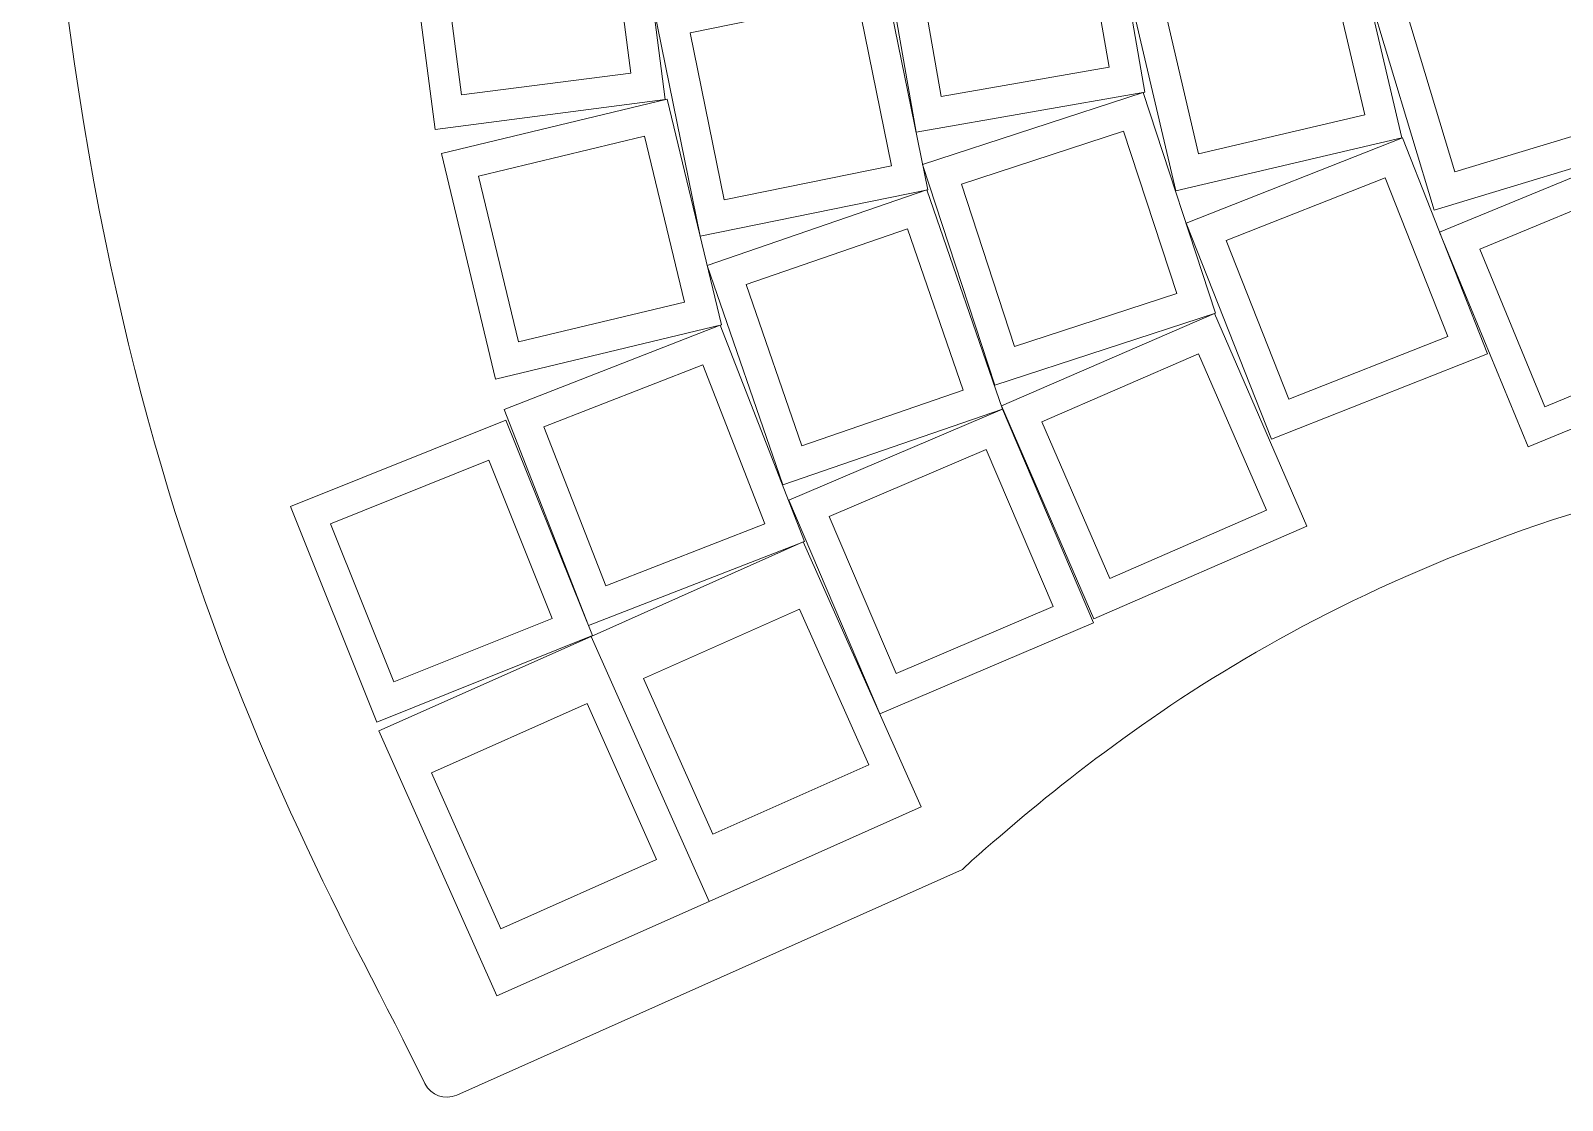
# Model space of a CAD drawing. Header units: millimetres. Extents: x 15 to 413, y -197 to -22.
# Drawn here: x 204.7 to 330.4, y -197.2 to -109.4 of the extents above; entities that cross this region are included whole.
import ezdxf

# ---------------------------------------------------------------- set-up
doc = ezdxf.new("R2010")
doc.units = ezdxf.units.MM
doc.header["$MEASUREMENT"] = 0
doc.layers.add('レイヤー 1', color=7, linetype='Continuous', lineweight=0)

# ---------------------------------------------------------------- blocks, each defined once
blk = doc.blocks.new('Block_36')
at = {"layer": 'レイヤー 1', "color": 7, "lineweight": 18}
for points in [[(274.08, -99), (292.85, -95.72), (296.12, -114.49), (277.36, -117.76)], [(277, -101.05), (290.79, -98.64), (293.2, -112.43), (279.41, -114.84)]]:
    blk.add_lwpolyline(points, close=True, dxfattribs=at)
blk = doc.blocks.new('Block_40')
at = {"layer": 'レイヤー 1', "color": 7, "lineweight": 18}
for points in [[(314.36, -105.93), (332.59, -100.42), (338.1, -118.66), (319.86, -124.16)], [(317.5, -107.61), (330.91, -103.57), (334.95, -116.97), (321.55, -121.02)]]:
    blk.add_lwpolyline(points, close=True, dxfattribs=at)
blk = doc.blocks.new('Block_41')
at = {"layer": 'レイヤー 1', "color": 7, "lineweight": 18}
for points in [[(299.52, -125.23), (317.25, -118.25), (324.23, -135.97), (306.51, -142.96)], [(302.8, -126.65), (315.83, -121.52), (320.96, -134.55), (307.93, -139.68)]]:
    blk.add_lwpolyline(points, close=True, dxfattribs=at)
blk = doc.blocks.new('Block_42')
at = {"layer": 'レイヤー 1', "color": 7, "lineweight": 18}
for points in [[(294.3, -104.05), (312.85, -99.7), (317.2, -118.24), (298.65, -122.59)], [(297.34, -105.93), (310.97, -102.73), (314.17, -116.36), (300.53, -119.56)]]:
    blk.add_lwpolyline(points, close=True, dxfattribs=at)
blk = doc.blocks.new('Block_45')
at = {"layer": 'レイヤー 1', "color": 7, "lineweight": 18}
for points in [[(284.43, -140.51), (266.42, -146.71), (260.21, -128.7), (278.22, -122.5)], [(281.22, -138.95), (267.98, -143.51), (263.42, -130.27), (276.66, -125.71)]]:
    blk.add_lwpolyline(points, close=True, dxfattribs=at)
blk = doc.blocks.new('Block_46')
at = {"layer": 'レイヤー 1', "color": 7, "lineweight": 18}
for points in [[(255.84, -107.63), (274.51, -103.84), (278.31, -122.5), (259.64, -126.3)], [(258.82, -109.61), (272.54, -106.81), (275.33, -120.53), (261.61, -123.32)]]:
    blk.add_lwpolyline(points, close=True, dxfattribs=at)
blk = doc.blocks.new('Block_49')
at = {"layer": 'レイヤー 1', "color": 7, "lineweight": 18}
for points in [[(243.55, -140.52), (261.29, -133.6), (268.21, -151.35), (250.47, -158.27)], [(246.82, -141.96), (259.86, -136.87), (264.94, -149.92), (251.9, -155)]]:
    blk.add_lwpolyline(points, close=True, dxfattribs=at)
blk = doc.blocks.new('Block_50')
at = {"layer": 'レイヤー 1', "color": 7, "lineweight": 18}
for points in [[(226.02, -148.5), (243.69, -141.4), (250.8, -159.07), (233.12, -166.18)], [(229.3, -149.9), (242.29, -144.68), (247.51, -157.67), (234.52, -162.89)]]:
    blk.add_lwpolyline(points, close=True, dxfattribs=at)
blk = doc.blocks.new('Block_51')
at = {"layer": 'レイヤー 1', "color": 7, "lineweight": 18}
for points in [[(238.41, -119.51), (256.94, -115.06), (261.38, -133.58), (242.86, -138.03)], [(241.46, -121.37), (255.07, -118.1), (258.34, -131.72), (244.73, -134.98)]]:
    blk.add_lwpolyline(points, close=True, dxfattribs=at)
blk = doc.blocks.new('Block_52')
at = {"layer": 'レイヤー 1', "color": 7, "lineweight": 18}
for points in [[(235.44, -98.66), (254.33, -96.21), (256.78, -115.1), (237.89, -117.55)], [(238.26, -100.84), (252.15, -99.03), (253.95, -112.92), (240.07, -114.72)]]:
    blk.add_lwpolyline(points, close=True, dxfattribs=at)
blk = doc.blocks.new('Block_54')
at = {"layer": 'レイヤー 1', "color": 7, "lineweight": 18}
for points in [[(266.91, -147.98), (284.43, -140.51), (291.9, -158.03), (274.38, -165.51)], [(270.22, -149.32), (283.1, -143.82), (288.59, -156.7), (275.71, -162.19)]]:
    blk.add_lwpolyline(points, close=True, dxfattribs=at)
blk = doc.blocks.new('Block_55')
at = {"layer": 'レイヤー 1', "color": 7, "lineweight": 18}
for points in [[(284.35, -140.24), (301.82, -132.64), (309.41, -150.11), (291.94, -157.71)], [(287.67, -141.55), (300.51, -135.97), (306.09, -148.8), (293.25, -154.39)]]:
    blk.add_lwpolyline(points, close=True, dxfattribs=at)
blk = doc.blocks.new('Block_56')
at = {"layer": 'レイヤー 1', "color": 7, "lineweight": 18}
for points in [[(320.3, -125.98), (337.91, -118.72), (345.17, -136.34), (327.56, -143.6)], [(323.59, -127.36), (336.54, -122.02), (341.87, -134.96), (328.93, -140.3)]]:
    blk.add_lwpolyline(points, close=True, dxfattribs=at)
blk = doc.blocks.new('Block_57')
at = {"layer": 'レイヤー 1', "color": 7, "lineweight": 18}
for points in [[(277.89, -120.43), (295.99, -114.51), (301.91, -132.62), (283.8, -138.54)], [(281.07, -122.04), (294.38, -117.7), (298.73, -131), (285.42, -135.35)]]:
    blk.add_lwpolyline(points, close=True, dxfattribs=at)
blk = doc.blocks.new('Block_58')
at = {"layer": 'レイヤー 1', "color": 7, "lineweight": 18}
for points in [[(250.69, -159.15), (268.1, -151.4), (277.78, -173.15), (260.38, -180.9)], [(254.99, -162.6), (267.78, -156.91), (273.48, -169.7), (260.69, -175.39)]]:
    blk.add_lwpolyline(points, close=True, dxfattribs=at)
blk = doc.blocks.new('Block_59')
at = {"layer": 'レイヤー 1', "color": 7, "lineweight": 18}
for points in [[(233.29, -166.9), (250.69, -159.15), (260.38, -180.91), (242.97, -188.65)], [(237.59, -170.35), (250.38, -164.66), (256.07, -177.45), (243.28, -183.14)]]:
    blk.add_lwpolyline(points, close=True, dxfattribs=at)

msp = doc.modelspace()

# ---------------------------------------------------------------- linework, layer by layer
at = {"layer": 'レイヤー 1', "color": 7, "lineweight": 18}
msp.add_lwpolyline([(240.26, -125.32)], dxfattribs=at)
msp.add_open_spline([(204.82, -58.9), (204.71, -132.4), (221.6, -165.94), (235.26, -192.19), (235.26, -192.19), (237.06, -195.85), (237.06, -195.85), (237.54, -196.81), (238.69, -197.23), (239.67, -196.79), (239.67, -196.79), (281.17, -178.27), (281.17, -178.27), (281.17, -178.27), (281.93, -177.53), (281.93, -177.53), (293.87, -167.08), (311.56, -153.07), (343.69, -145.64), (347.38, -144.78), (351.16, -144.36), (354.95, -144.37), (354.95, -144.37), (403.76, -144.41), (403.76, -144.41), (404.87, -144.41), (405.76, -143.51), (405.76, -142.41), (405.76, -142.41), (405.76, -87.21), (405.76, -87.21), (405.76, -87.21), (410.61, -87.21), (410.61, -87.21), (411.71, -87.21), (412.61, -86.32), (412.61, -85.21), (412.61, -85.21), (412.61, -53.72), (412.61, -53.72), (412.61, -52.61), (411.71, -51.72), (410.61, -51.72), (410.61, -51.72), (206.82, -51.72), (206.82, -51.72), (205.71, -51.72), (204.82, -52.61), (204.82, -53.72), (204.82, -53.72), (204.82, -58.9), (204.82, -58.9)], degree=3, knots=[0, 0, 0, 0, 1, 1, 1, 2, 2, 2, 3, 3, 3, 4, 4, 4, 5, 5, 5, 6, 6, 6, 7, 7, 7, 8, 8, 8, 9, 9, 9, 10, 10, 10, 11, 11, 11, 12, 12, 12, 13, 13, 13, 14, 14, 14, 15, 15, 15, 16, 16, 16, 17, 17, 17, 17], dxfattribs=at)

# ---------------------------------------------------------------- block references
at = {"layer": 'レイヤー 1'}
for name in ['Block_52', 'Block_36', 'Block_42', 'Block_40', 'Block_46', 'Block_51', 'Block_57', 'Block_41', 'Block_56', 'Block_45', 'Block_55', 'Block_49', 'Block_54', 'Block_50', 'Block_58', 'Block_59']:
    msp.add_blockref(name, (0, 0), dxfattribs=at)

doc.saveas('drawing.dxf')
